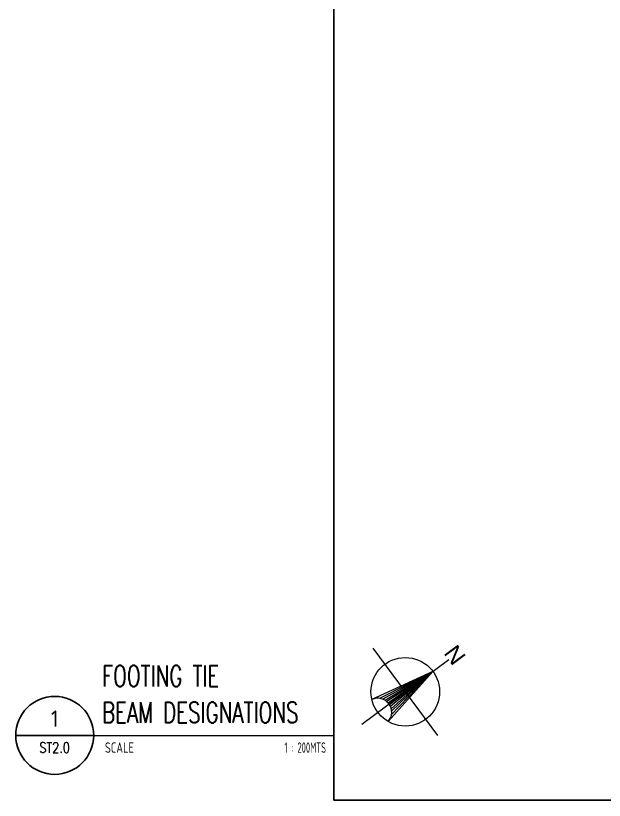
# Model space of a CAD drawing. Header units: millimetres. Extents: x 281969 to 501238, y -16030 to 119854.
# Drawn here: x 281969 to 327248, y -16030 to 44331 of the extents above; entities that cross this region are included whole.
import ezdxf
from ezdxf.enums import TextEntityAlignment as Align

# ---------------------------------------------------------------- set-up
doc = ezdxf.new("R2010")
doc.units = ezdxf.units.MM
doc.header["$MEASUREMENT"] = 0
doc.layers.add('A_LINE', color=1, linetype='Continuous', lineweight=9)
doc.layers.add('ORIENTATIONS', color=252, linetype='Continuous', lineweight=9)
doc.layers.add('GUIDE', color=191, linetype='Continuous', plot=False)
doc.layers.add('TARGET-MAIN', color=1, linetype='Continuous')
doc.styles.add('ARCHITEXT', font='architxt.shx', dxfattribs={"width": 0.85})
doc.styles.add('ARIAL', font='arial.ttf')
doc.styles.add('SIMPLEX', font='SIMPLEX.shx', dxfattribs={"width": 0.8, "height": 500})

# ---------------------------------------------------------------- blocks, each defined once
blk = doc.blocks.new('ORIENTATION')
at = {"layer": 'ORIENTATIONS', "color": 7, "linetype": 'Continuous'}
for p, q in [((-2490, 3352), (2490, -3352)), ((-3352, -2490), (3352, 2490))]:
    blk.add_line(p, q, dxfattribs=at)
at = {"layer": 'ORIENTATIONS', "color": 2, "linetype": 'Continuous'}
for q in [(-2569, -599), (-1315, -2286)]:
    blk.add_line((2117, 1573), q, dxfattribs=at)
at = {"layer": 'ORIENTATIONS', "color": 8, "linetype": 'Continuous'}
for q in [(-1970, -509), (-1730, -571), (-1556, -658), (-1418, -758), (-1305, -871), (-1211, -997), (-1136, -1138), (-1079, -1300), (-1057, -1738), (-1047, -1491)]:
    blk.add_line((2117, 1573), q, dxfattribs=at)
at = {"layer": 'ORIENTATIONS', "color": 7, "linetype": 'Continuous'}
blk.add_circle((0, 0), 2638, dxfattribs=at)
at = {"layer": 'ORIENTATIONS', "color": 2, "linetype": 'Continuous'}
blk.add_arc((-2117, -1573), 1074, 318.34491, 114.85983, dxfattribs=at)
at = {"layer": 'ORIENTATIONS', "color": 3, "style": 'ARIAL'}
blk.add_text('N', height=1293, rotation=306.60237, dxfattribs=at).set_placement((3818, 2833), align=Align.MIDDLE)
blk = doc.blocks.new('TARGET-DWGLABEL')
at = {"layer": 'TARGET-MAIN'}
blk.add_line((-7.5, 0), (7.5, 0), dxfattribs=at)
blk.add_circle((0, 0), 7.5, dxfattribs=at)
at = {"layer": 'TARGET-MAIN', "color": 2, "style": 'ARCHITEXT', "width": 0.85}
blk.add_text('SCALE', height=2, dxfattribs=at).set_placement((9.66, -2.36), align=Align.MIDDLE_LEFT)
at = {"layer": 'TARGET-MAIN', "color": 6, "style": 'ARCHITEXT', "width": 0.85}
blk.add_attdef('DRAWING_TITLE', text='', height=5, dxfattribs=at).set_placement((9.08, 4.41), align=Align.MIDDLE_LEFT)
at = {"layer": 'TARGET-MAIN', "color": 4, "style": 'ARCHITEXT', "width": 0.85}
blk.add_attdef('DWG_NO.', text='', height=3, dxfattribs=at).set_placement((0, 3.17), align=Align.MIDDLE_CENTER)
at = {"layer": 'TARGET-MAIN', "color": 3, "style": 'ARCHITEXT', "width": 0.85}
blk.add_attdef('SHT_NO.', text='', height=2, dxfattribs=at).set_placement((-0.02, -2.36), align=Align.MIDDLE_CENTER)
at = {"layer": 'TARGET-MAIN', "color": 2, "style": 'ARCHITEXT', "width": 0.85}
blk.add_attdef('SCALE', text='', height=2, dxfattribs=at).set_placement((69.6, -2.36), align=Align.MIDDLE_RIGHT)

msp = doc.modelspace()

# ---------------------------------------------------------------- linework, layer by layer
at = {"layer": 'A_LINE', "color": 1}
msp.add_line((281968.6, -11033, 0), (306430.8, -11033, 0), dxfattribs=at)
at = {"layer": 'Defpoints', "ltscale": 0.05, "elevation": 0}
msp.add_lwpolyline([(306430.8, -16030), (501238.3, -16030), (501238.3, 119854.2), (306430.8, 119854.2)], close=True, dxfattribs=at)
at = {"layer": 'GUIDE', "ltscale": 0.05}
msp.add_circle((284968.6, -11033, 0), 3000, dxfattribs=at)

# ---------------------------------------------------------------- block references
at = {"layer": 'ORIENTATIONS'}
msp.add_blockref('ORIENTATION', (311936.7, -7681.3, 0), dxfattribs=at)
at = {"layer": 'TARGET-MAIN', "color": 1}
ref = msp.add_blockref('TARGET-DWGLABEL', (284968.6, -11033, 0), dxfattribs=dict(at, xscale=400, yscale=400, zscale=400))
ref.add_attrib('DWG_NO.', '1', dxfattribs={"color": 4, "height": 1200, "style": 'SIMPLEX', "width": 1.1}).set_placement((284968.6, -9763.6, 0), align=Align.MIDDLE_CENTER)
ref.add_attrib('SHT_NO.', 'ST2.0', dxfattribs={"color": 3, "height": 800, "style": 'SIMPLEX', "width": 0.8}).set_placement((284962.5, -11975.1, 0), align=Align.MIDDLE_CENTER)
ref.add_attrib('DRAWING_TITLE', 'FOOTING TIE', dxfattribs={"color": 5, "height": 1600, "style": 'SIMPLEX', "width": 0.7}).set_placement((288600.2, -6470.3, 0), align=Align.MIDDLE_LEFT)
ref.add_attrib('DRAWING_TITLE', 'BEAM DESIGNATIONS', dxfattribs={"color": 5, "height": 1600, "style": 'SIMPLEX', "width": 0.7}).set_placement((288600.2, -9270.3, 0), align=Align.MIDDLE_LEFT)
ref.add_attrib('SCALE', '1 : 200MTS', dxfattribs={"color": 2, "height": 800, "style": 'ARCHITEXT', "width": 0.7}).set_placement((305839.6, -11975.1, 0), align=Align.MIDDLE_RIGHT)

doc.saveas('drawing.dxf')
